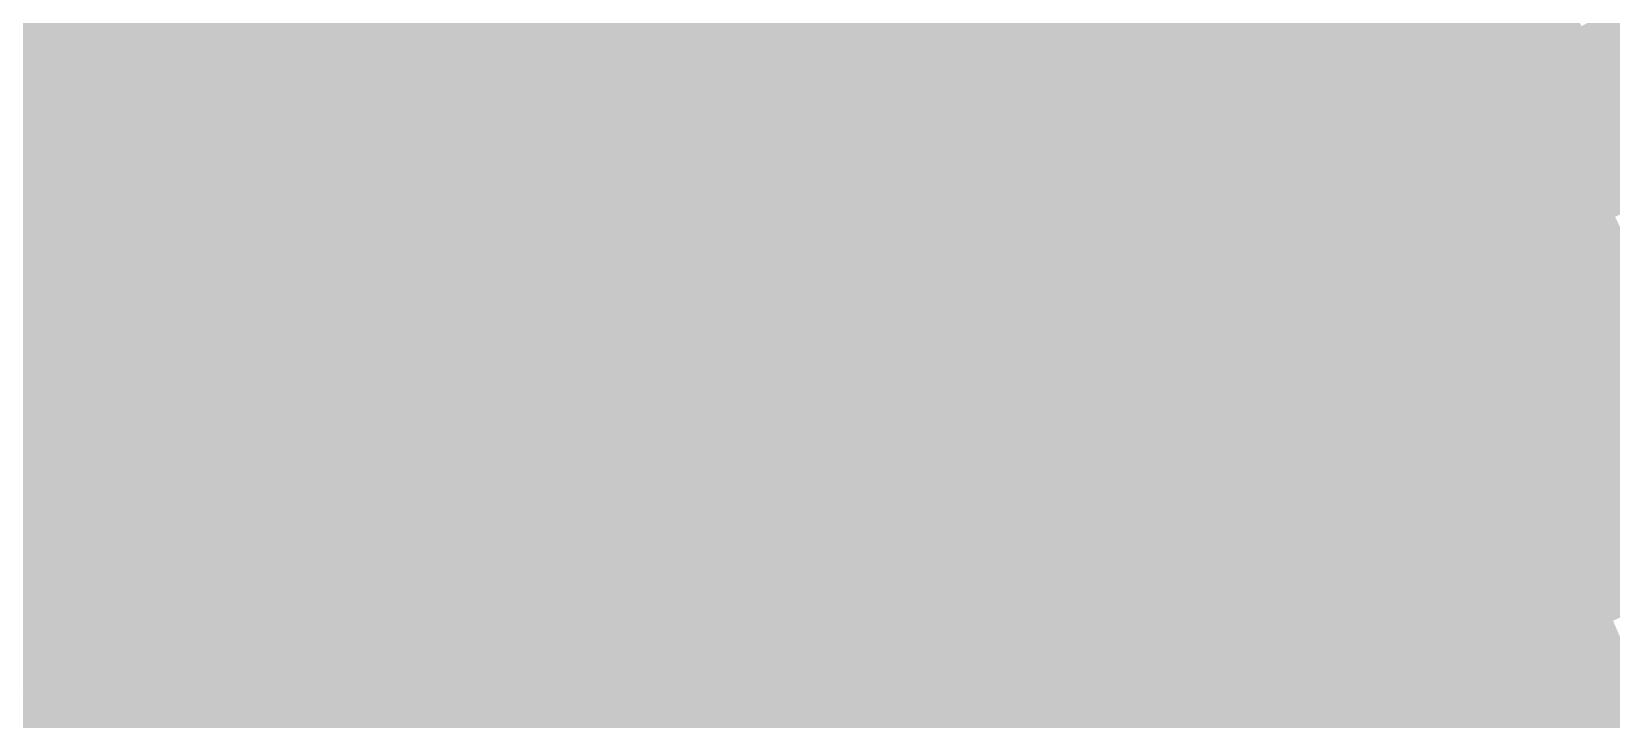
# Model space of a CAD drawing. Header units: inches. Extents: x -266 to 784, y -170 to 213.
# Drawn here: x 88.02 to 115.16, y 49.36 to 61.19 of the extents above; entities that cross this region are included whole.
import ezdxf

# ---------------------------------------------------------------- set-up
doc = ezdxf.new("R2010")
doc.units = ezdxf.units.IN
doc.header["$MEASUREMENT"] = 0

msp = doc.modelspace()

# ---------------------------------------------------------------- linework, layer by layer
at = {"color": 33, "true_color": 0xd9a46c}
msp.add_solid([(100.537574, 63.664717), (101.382428, 64.199714), (102.069705, 61.178227), (102.927433, 61.692329)], dxfattribs=at)
at = {"color": 33, "true_color": 0xc39161}
msp.add_solid([(106.358348, 63.74874), (107.216076, 64.262843), (107.890787, 61.119376), (108.760874, 61.612274)], dxfattribs=at)
at = {"color": 45, "true_color": 0xae7f56}
msp.add_solid([(112.241222, 63.583867), (113.111309, 64.076765), (113.767843, 60.810179), (114.649764, 61.281576)], dxfattribs=at)
at = {"color": 31, "true_color": 0xffc77f}
msp.add_solid([(89.934329, 63.338901), (90.751914, 63.914709), (91.461657, 61.112726), (92.293127, 61.668296)], dxfattribs=at)
at = {"color": 31, "true_color": 0xeeb776}
msp.add_solid([(94.787536, 63.335007), (95.619005, 63.890577), (96.313306, 60.989729), (97.15816, 61.524726)], dxfattribs=at)
at = {"color": 43, "true_color": 0xdda76e}
msp.add_solid([(99.692721, 63.129719), (100.537574, 63.664717), (101.211976, 60.664124), (102.069705, 61.178227)], dxfattribs=at)
at = {"color": 33, "true_color": 0xc89563}
msp.add_solid([(105.500619, 63.234638), (106.358348, 63.74874), (107.0207, 60.626478), (107.890787, 61.119376)], dxfattribs=at)
at = {"color": 45, "true_color": 0xb28359}
msp.add_solid([(111.371135, 63.090969), (112.241222, 63.583867), (112.885922, 60.338782), (113.767843, 60.810179)], dxfattribs=at)
at = {"color": 31, "true_color": 0xfec57a}
msp.add_solid([(89.116745, 62.763093), (89.934329, 63.338901), (90.630188, 60.557155), (91.461657, 61.112726)], dxfattribs=at)
at = {"color": 31, "true_color": 0xf2ba79}
msp.add_solid([(93.956066, 62.779436), (94.787536, 63.335007), (95.468453, 60.454731), (96.313306, 60.989729)], dxfattribs=at)
at = {"color": 43, "true_color": 0xe1aa70}
msp.add_solid([(98.847867, 62.594722), (99.692721, 63.129719), (100.354247, 60.150021), (101.211976, 60.664124)], dxfattribs=at)
at = {"color": 33, "true_color": 0xcc9865}
msp.add_solid([(104.64289, 62.720535), (105.500619, 63.234638), (106.150613, 60.133579), (107.0207, 60.626478)], dxfattribs=at)
at = {"color": 23, "true_color": 0xb6865b}
msp.add_solid([(110.501048, 62.59807), (111.371135, 63.090969), (112.004001, 59.867386), (112.885922, 60.338782)], dxfattribs=at)
at = {"color": 31, "true_color": 0xfec273}
msp.add_solid([(88.29916, 62.187285), (89.116745, 62.763093), (89.798718, 60.001585), (90.630188, 60.557155)], dxfattribs=at)
at = {"color": 31, "true_color": 0xf6bd7b}
msp.add_solid([(93.124597, 62.223866), (93.956066, 62.779436), (94.623599, 59.919733), (95.468453, 60.454731)], dxfattribs=at)
at = {"color": 33, "true_color": 0xd09b68}
msp.add_solid([(103.785162, 62.206432), (104.64289, 62.720535), (105.280526, 59.640681), (106.150613, 60.133579)], dxfattribs=at)
at = {"color": 43, "true_color": 0xe5ae72}
msp.add_solid([(98.003014, 62.059724), (98.847867, 62.594722), (99.496519, 59.635918), (100.354247, 60.150021)], dxfattribs=at)
at = {"color": 23, "true_color": 0xbb895d}
msp.add_solid([(109.630961, 62.105172), (110.501048, 62.59807), (111.122079, 59.395989), (112.004001, 59.867386)], dxfattribs=at)
at = {"color": 31, "true_color": 0xfec06d}
msp.add_solid([(87.481575, 61.611476), (88.29916, 62.187285), (88.967249, 59.446015), (89.798718, 60.001585)], dxfattribs=at)
at = {"color": 31, "true_color": 0xfbc17d}
msp.add_solid([(92.293127, 61.668296), (93.124597, 62.223866), (93.778746, 59.384736), (94.623599, 59.919733)], dxfattribs=at)
at = {"color": 33, "true_color": 0xd49e6a}
msp.add_solid([(102.927433, 61.692329), (103.785162, 62.206432), (104.410439, 59.147783), (105.280526, 59.640681)], dxfattribs=at)
at = {"color": 31, "true_color": 0xeab174}
msp.add_solid([(97.15816, 61.524726), (98.003014, 62.059724), (98.63879, 59.121816), (99.496519, 59.635918)], dxfattribs=at)
at = {"color": 23, "true_color": 0xbf8c5f}
msp.add_solid([(108.760874, 61.612274), (109.630961, 62.105172), (110.240158, 58.924592), (111.122079, 59.395989)], dxfattribs=at)
at = {"color": 31, "true_color": 0xffc47f}
msp.add_solid([(91.461657, 61.112726), (92.293127, 61.668296), (92.933892, 58.849738), (93.778746, 59.384736)], dxfattribs=at)
at = {"color": 33, "true_color": 0xd9a16c}
msp.add_solid([(102.069705, 61.178227), (102.927433, 61.692329), (103.540352, 58.654885), (104.410439, 59.147783)], dxfattribs=at)
at = {"color": 35, "true_color": 0xaa7a54}
msp.add_solid([(114.649764, 61.281576), (115.531686, 61.752973), (116.119159, 58.449473), (117.012383, 58.899084)], dxfattribs=at)
at = {"color": 31, "true_color": 0xfebd66}
msp.add_solid([(86.66399, 61.035668), (87.481575, 61.611476), (88.135779, 58.890445), (88.967249, 59.446015)], dxfattribs=at)
at = {"color": 31, "true_color": 0xeeb476}
msp.add_solid([(96.313306, 60.989729), (97.15816, 61.524726), (97.781062, 58.607713), (98.63879, 59.121816)], dxfattribs=at)
at = {"color": 33, "true_color": 0xc38f61}
msp.add_solid([(107.890787, 61.119376), (108.760874, 61.612274), (109.358237, 58.453195), (110.240158, 58.924592)], dxfattribs=at)
at = {"color": 31, "true_color": 0xfec27a}
msp.add_solid([(90.630188, 60.557155), (91.461657, 61.112726), (92.089039, 58.314741), (92.933892, 58.849738)], dxfattribs=at)
at = {"color": 33, "true_color": 0xdda56e}
msp.add_solid([(101.211976, 60.664124), (102.069705, 61.178227), (102.670265, 58.161987), (103.540352, 58.654885)], dxfattribs=at)
at = {"color": 33, "true_color": 0xc89263}
msp.add_solid([(107.0207, 60.626478), (107.890787, 61.119376), (108.476316, 57.981799), (109.358237, 58.453195)], dxfattribs=at)
at = {"color": 45, "true_color": 0xae7d56}
msp.add_solid([(113.767843, 60.810179), (114.649764, 61.281576), (115.225935, 57.999862), (116.119159, 58.449473)], dxfattribs=at)
at = {"color": 31, "true_color": 0xfeba60}
msp.add_solid([(85.846405, 60.45986), (86.66399, 61.035668), (87.304309, 58.334874), (88.135779, 58.890445)], dxfattribs=at)
at = {"color": 31, "true_color": 0xf2b779}
msp.add_solid([(95.468453, 60.454731), (96.313306, 60.989729), (96.923333, 58.09361), (97.781062, 58.607713)], dxfattribs=at)
at = {"color": 45, "true_color": 0xb28059}
msp.add_solid([(112.885922, 60.338782), (113.767843, 60.810179), (114.332711, 57.55025), (115.225935, 57.999862)], dxfattribs=at)
at = {"color": 31, "true_color": 0xfebf73}
msp.add_solid([(89.798718, 60.001585), (90.630188, 60.557155), (91.244185, 57.779743), (92.089039, 58.314741)], dxfattribs=at)
at = {"color": 43, "true_color": 0xe1a870}
msp.add_solid([(100.354247, 60.150021), (101.211976, 60.664124), (101.800178, 57.669088), (102.670265, 58.161987)], dxfattribs=at)
at = {"color": 33, "true_color": 0xcc9565}
msp.add_solid([(106.150613, 60.133579), (107.0207, 60.626478), (107.594394, 57.510402), (108.476316, 57.981799)], dxfattribs=at)
at = {"color": 31, "true_color": 0xf6bb7b}
msp.add_solid([(94.623599, 59.919733), (95.468453, 60.454731), (96.065604, 57.579507), (96.923333, 58.09361)], dxfattribs=at)
at = {"color": 23, "true_color": 0xb6845b}
msp.add_solid([(112.004001, 59.867386), (112.885922, 60.338782), (113.439486, 57.100639), (114.332711, 57.55025)], dxfattribs=at)
at = {"color": 31, "true_color": 0xfebc6d}
msp.add_solid([(88.967249, 59.446015), (89.798718, 60.001585), (90.399331, 57.244745), (91.244185, 57.779743)], dxfattribs=at)
at = {"color": 43, "true_color": 0xe5ab72}
msp.add_solid([(99.496519, 59.635918), (100.354247, 60.150021), (100.930091, 57.17619), (101.800178, 57.669088)], dxfattribs=at)
at = {"color": 33, "true_color": 0xd09968}
msp.add_solid([(105.280526, 59.640681), (106.150613, 60.133579), (106.712473, 57.039005), (107.594394, 57.510402)], dxfattribs=at)
at = {"color": 31, "true_color": 0xfbbe7d}
msp.add_solid([(93.778746, 59.384736), (94.623599, 59.919733), (95.207876, 57.065405), (96.065604, 57.579507)], dxfattribs=at)
at = {"color": 23, "true_color": 0xbb875d}
msp.add_solid([(111.122079, 59.395989), (112.004001, 59.867386), (112.546262, 56.651028), (113.439486, 57.100639)], dxfattribs=at)
at = {"color": 31, "true_color": 0xfeb966}
msp.add_solid([(88.135779, 58.890445), (88.967249, 59.446015), (89.554478, 56.709748), (90.399331, 57.244745)], dxfattribs=at)
at = {"color": 21, "true_color": 0xeaae74}
msp.add_solid([(98.63879, 59.121816), (99.496519, 59.635918), (100.060004, 56.683292), (100.930091, 57.17619)], dxfattribs=at)
at = {"color": 33, "true_color": 0xd49c6a}
msp.add_solid([(104.410439, 59.147783), (105.280526, 59.640681), (105.830552, 56.567608), (106.712473, 57.039005)], dxfattribs=at)
at = {"color": 31, "true_color": 0xffc17f}
msp.add_solid([(92.933892, 58.849738), (93.778746, 59.384736), (94.350147, 56.551302), (95.207876, 57.065405)], dxfattribs=at)
at = {"color": 23, "true_color": 0xbf8a5f}
msp.add_solid([(110.240158, 58.924592), (111.122079, 59.395989), (111.653038, 56.201416), (112.546262, 56.651028)], dxfattribs=at)
at = {"color": 31, "true_color": 0xeeb176}
msp.add_solid([(97.781062, 58.607713), (98.63879, 59.121816), (99.189917, 56.190394), (100.060004, 56.683292)], dxfattribs=at)
at = {"color": 33, "true_color": 0xd99f6c}
msp.add_solid([(103.540352, 58.654885), (104.410439, 59.147783), (104.94863, 56.096212), (105.830552, 56.567608)], dxfattribs=at)
at = {"color": 33, "true_color": 0xc38d61}
msp.add_solid([(109.358237, 58.453195), (110.240158, 58.924592), (110.759813, 55.751805), (111.653038, 56.201416)], dxfattribs=at)
at = {"color": 31, "true_color": 0xfeb660}
msp.add_solid([(87.304309, 58.334874), (88.135779, 58.890445), (88.709624, 56.17475), (89.554478, 56.709748)], dxfattribs=at)
at = {"color": 31, "true_color": 0xfebf7a}
msp.add_solid([(92.089039, 58.314741), (92.933892, 58.849738), (93.492418, 56.037199), (94.350147, 56.551302)], dxfattribs=at)
at = {"color": 33, "true_color": 0xdda26e}
msp.add_solid([(102.670265, 58.161987), (103.540352, 58.654885), (104.066709, 55.624815), (104.94863, 56.096212)], dxfattribs=at)
at = {"color": 31, "true_color": 0xf2b479}
msp.add_solid([(96.923333, 58.09361), (97.781062, 58.607713), (98.31983, 55.697496), (99.189917, 56.190394)], dxfattribs=at)
at = {"color": 33, "true_color": 0xc89063}
msp.add_solid([(108.476316, 57.981799), (109.358237, 58.453195), (109.866589, 55.302194), (110.759813, 55.751805)], dxfattribs=at)
at = {"color": 31, "true_color": 0xfeb35a}
msp.add_solid([(86.47284, 57.779304), (87.304309, 58.334874), (87.864771, 55.639752), (88.709624, 56.17475)], dxfattribs=at)
at = {"color": 31, "true_color": 0xfebc73}
msp.add_solid([(91.244185, 57.779743), (92.089039, 58.314741), (92.63469, 55.523096), (93.492418, 56.037199)], dxfattribs=at)
at = {"color": 31, "true_color": 0xf6b87b}
msp.add_solid([(96.065604, 57.579507), (96.923333, 58.09361), (97.449743, 55.204598), (98.31983, 55.697496)], dxfattribs=at)
at = {"color": 33, "true_color": 0xe1a570}
msp.add_solid([(101.800178, 57.669088), (102.670265, 58.161987), (103.184788, 55.153418), (104.066709, 55.624815)], dxfattribs=at)
at = {"color": 33, "true_color": 0xcc9365}
msp.add_solid([(107.594394, 57.510402), (108.476316, 57.981799), (108.973365, 54.852582), (109.866589, 55.302194)], dxfattribs=at)
at = {"color": 45, "true_color": 0xb27e59}
msp.add_solid([(114.332711, 57.55025), (115.225935, 57.999862), (115.71063, 54.727052), (116.614619, 55.154607)], dxfattribs=at)
at = {"color": 31, "true_color": 0xfeb96d}
msp.add_solid([(90.399331, 57.244745), (91.244185, 57.779743), (91.776961, 55.008994), (92.63469, 55.523096)], dxfattribs=at)
at = {"color": 31, "true_color": 0xfbbb7d}
msp.add_solid([(95.207876, 57.065405), (96.065604, 57.579507), (96.579656, 54.711699), (97.449743, 55.204598)], dxfattribs=at)
at = {"color": 43, "true_color": 0xe5a872}
msp.add_solid([(100.930091, 57.17619), (101.800178, 57.669088), (102.302867, 54.682021), (103.184788, 55.153418)], dxfattribs=at)
at = {"color": 23, "true_color": 0xb6815b}
msp.add_solid([(113.439486, 57.100639), (114.332711, 57.55025), (114.80664, 54.299497), (115.71063, 54.727052)], dxfattribs=at)
at = {"color": 33, "true_color": 0xd09668}
msp.add_solid([(106.712473, 57.039005), (107.594394, 57.510402), (108.08014, 54.402971), (108.973365, 54.852582)], dxfattribs=at)
at = {"color": 31, "true_color": 0xfeb666}
msp.add_solid([(89.554478, 56.709748), (90.399331, 57.244745), (90.919233, 54.494891), (91.776961, 55.008994)], dxfattribs=at)
at = {"color": 31, "true_color": 0xffbe7f}
msp.add_solid([(94.350147, 56.551302), (95.207876, 57.065405), (95.709569, 54.218801), (96.579656, 54.711699)], dxfattribs=at)
at = {"color": 21, "true_color": 0xeaab74}
msp.add_solid([(100.060004, 56.683292), (100.930091, 57.17619), (101.420945, 54.210625), (102.302867, 54.682021)], dxfattribs=at)
at = {"color": 33, "true_color": 0xd4996a}
msp.add_solid([(105.830552, 56.567608), (106.712473, 57.039005), (107.186916, 53.95336), (108.08014, 54.402971)], dxfattribs=at)
at = {"color": 23, "true_color": 0xbb845d}
msp.add_solid([(112.546262, 56.651028), (113.439486, 57.100639), (113.902651, 53.871942), (114.80664, 54.299497)], dxfattribs=at)
at = {"color": 31, "true_color": 0xfeb260}
msp.add_solid([(88.709624, 56.17475), (89.554478, 56.709748), (90.061504, 53.980788), (90.919233, 54.494891)], dxfattribs=at)
at = {"color": 31, "true_color": 0xfebc7a}
msp.add_solid([(93.492418, 56.037199), (94.350147, 56.551302), (94.839482, 53.725903), (95.709569, 54.218801)], dxfattribs=at)
at = {"color": 21, "true_color": 0xeeae76}
msp.add_solid([(99.189917, 56.190394), (100.060004, 56.683292), (100.539024, 53.739228), (101.420945, 54.210625)], dxfattribs=at)
at = {"color": 33, "true_color": 0xd99c6c}
msp.add_solid([(104.94863, 56.096212), (105.830552, 56.567608), (106.293692, 53.503748), (107.186916, 53.95336)], dxfattribs=at)
at = {"color": 23, "true_color": 0xbf885f}
msp.add_solid([(111.653038, 56.201416), (112.546262, 56.651028), (112.998662, 53.444387), (113.902651, 53.871942)], dxfattribs=at)
at = {"color": 31, "true_color": 0xf2b279}
msp.add_solid([(98.31983, 55.697496), (99.189917, 56.190394), (99.657103, 53.267831), (100.539024, 53.739228)], dxfattribs=at)
at = {"color": 23, "true_color": 0xc38b61}
msp.add_solid([(110.759813, 55.751805), (111.653038, 56.201416), (112.094672, 53.016832), (112.998662, 53.444387)], dxfattribs=at)
at = {"color": 21, "true_color": 0xfeaf5a}
msp.add_solid([(87.864771, 55.639752), (88.709624, 56.17475), (89.203775, 53.466685), (90.061504, 53.980788)], dxfattribs=at)
at = {"color": 31, "true_color": 0xfeb973}
msp.add_solid([(92.63469, 55.523096), (93.492418, 56.037199), (93.969395, 53.233005), (94.839482, 53.725903)], dxfattribs=at)
at = {"color": 33, "true_color": 0xdd9f6e}
msp.add_solid([(104.066709, 55.624815), (104.94863, 56.096212), (105.400468, 53.054137), (106.293692, 53.503748)], dxfattribs=at)
at = {"color": 31, "true_color": 0xf6b57b}
msp.add_solid([(97.449743, 55.204598), (98.31983, 55.697496), (98.775182, 52.796435), (99.657103, 53.267831)], dxfattribs=at)
at = {"color": 33, "true_color": 0xc88e63}
msp.add_solid([(109.866589, 55.302194), (110.759813, 55.751805), (111.190683, 52.589276), (112.094672, 53.016832)], dxfattribs=at)
at = {"color": 21, "true_color": 0xfeac53}
msp.add_solid([(87.019917, 55.104755), (87.864771, 55.639752), (88.346047, 52.952583), (89.203775, 53.466685)], dxfattribs=at)
at = {"color": 31, "true_color": 0xfeb56d}
msp.add_solid([(91.776961, 55.008994), (92.63469, 55.523096), (93.099308, 52.740107), (93.969395, 53.233005)], dxfattribs=at)
at = {"color": 33, "true_color": 0xe1a270}
msp.add_solid([(103.184788, 55.153418), (104.066709, 55.624815), (104.507243, 52.604526), (105.400468, 53.054137)], dxfattribs=at)
at = {"color": 21, "true_color": 0xfea94d}
msp.add_solid([(86.175064, 54.569757), (87.019917, 55.104755), (87.488318, 52.43848), (88.346047, 52.952583)], dxfattribs=at)
at = {"color": 31, "true_color": 0xfbb87d}
msp.add_solid([(96.579656, 54.711699), (97.449743, 55.204598), (97.89326, 52.325038), (98.775182, 52.796435)], dxfattribs=at)
at = {"color": 21, "true_color": 0xe5a572}
msp.add_solid([(102.302867, 54.682021), (103.184788, 55.153418), (103.614019, 52.154914), (104.507243, 52.604526)], dxfattribs=at)
at = {"color": 33, "true_color": 0xcc9165}
msp.add_solid([(108.973365, 54.852582), (109.866589, 55.302194), (110.286694, 52.161721), (111.190683, 52.589276)], dxfattribs=at)
at = {"color": 31, "true_color": 0xfeb266}
msp.add_solid([(90.919233, 54.494891), (91.776961, 55.008994), (92.229221, 52.247208), (93.099308, 52.740107)], dxfattribs=at)
at = {"color": 33, "true_color": 0xd09468}
msp.add_solid([(108.08014, 54.402971), (108.973365, 54.852582), (109.382704, 51.734166), (110.286694, 52.161721)], dxfattribs=at)
at = {"color": 31, "true_color": 0xffbb7f}
msp.add_solid([(95.709569, 54.218801), (96.579656, 54.711699), (97.011339, 51.853641), (97.89326, 52.325038)], dxfattribs=at)
at = {"color": 21, "true_color": 0xeaa974}
msp.add_solid([(101.420945, 54.210625), (102.302867, 54.682021), (102.720795, 51.705303), (103.614019, 52.154914)], dxfattribs=at)
at = {"color": 23, "true_color": 0xb67f5b}
msp.add_solid([(114.80664, 54.299497), (115.71063, 54.727052), (116.104639, 51.465647), (117.018849, 51.870888)], dxfattribs=at)
at = {"color": 21, "true_color": 0xfeaf60}
msp.add_solid([(90.061504, 53.980788), (90.919233, 54.494891), (91.359134, 51.75431), (92.229221, 52.247208)], dxfattribs=at)
at = {"color": 33, "true_color": 0xd4976a}
msp.add_solid([(107.186916, 53.95336), (108.08014, 54.402971), (108.478715, 51.306611), (109.382704, 51.734166)], dxfattribs=at)
at = {"color": 23, "true_color": 0xbb825d}
msp.add_solid([(113.902651, 53.871942), (114.80664, 54.299497), (115.190429, 51.060406), (116.104639, 51.465647)], dxfattribs=at)
at = {"color": 31, "true_color": 0xfeb97a}
msp.add_solid([(94.839482, 53.725903), (95.709569, 54.218801), (96.129418, 51.382244), (97.011339, 51.853641)], dxfattribs=at)
at = {"color": 21, "true_color": 0xeeac76}
msp.add_solid([(100.539024, 53.739228), (101.420945, 54.210625), (101.82757, 51.255692), (102.720795, 51.705303)], dxfattribs=at)
at = {"color": 21, "true_color": 0xfeac5a}
msp.add_solid([(89.203775, 53.466685), (90.061504, 53.980788), (90.489047, 51.261412), (91.359134, 51.75431)], dxfattribs=at)
at = {"color": 33, "true_color": 0xd99a6c}
msp.add_solid([(106.293692, 53.503748), (107.186916, 53.95336), (107.574726, 50.879056), (108.478715, 51.306611)], dxfattribs=at)
at = {"color": 23, "true_color": 0xbf855f}
msp.add_solid([(112.998662, 53.444387), (113.902651, 53.871942), (114.276219, 50.655164), (115.190429, 51.060406)], dxfattribs=at)
at = {"color": 31, "true_color": 0xfeb573}
msp.add_solid([(93.969395, 53.233005), (94.839482, 53.725903), (95.247497, 50.910848), (96.129418, 51.382244)], dxfattribs=at)
at = {"color": 21, "true_color": 0xf2af79}
msp.add_solid([(99.657103, 53.267831), (100.539024, 53.739228), (100.934346, 50.80608), (101.82757, 51.255692)], dxfattribs=at)
at = {"color": 33, "true_color": 0xdd9d6e}
msp.add_solid([(105.400468, 53.054137), (106.293692, 53.503748), (106.670737, 50.451501), (107.574726, 50.879056)], dxfattribs=at)
at = {"color": 21, "true_color": 0xfea853}
msp.add_solid([(88.346047, 52.952583), (89.203775, 53.466685), (89.61896, 50.768514), (90.489047, 51.261412)], dxfattribs=at)
at = {"color": 31, "true_color": 0xfeb26d}
msp.add_solid([(93.099308, 52.740107), (93.969395, 53.233005), (94.365575, 50.439451), (95.247497, 50.910848)], dxfattribs=at)
at = {"color": 31, "true_color": 0xf6b27b}
msp.add_solid([(98.775182, 52.796435), (99.657103, 53.267831), (100.041122, 50.356469), (100.934346, 50.80608)], dxfattribs=at)
at = {"color": 23, "true_color": 0xc38861}
msp.add_solid([(112.094672, 53.016832), (112.998662, 53.444387), (113.36201, 50.249923), (114.276219, 50.655164)], dxfattribs=at)
at = {"color": 21, "true_color": 0xfea54d}
msp.add_solid([(87.488318, 52.43848), (88.346047, 52.952583), (88.748873, 50.275616), (89.61896, 50.768514)], dxfattribs=at)
at = {"color": 33, "true_color": 0xe1a070}
msp.add_solid([(104.507243, 52.604526), (105.400468, 53.054137), (105.766747, 50.023946), (106.670737, 50.451501)], dxfattribs=at)
at = {"color": 23, "true_color": 0xc88b63}
msp.add_solid([(111.190683, 52.589276), (112.094672, 53.016832), (112.4478, 49.844682), (113.36201, 50.249923)], dxfattribs=at)
at = {"color": 21, "true_color": 0xfeae66}
msp.add_solid([(92.229221, 52.247208), (93.099308, 52.740107), (93.483654, 49.968054), (94.365575, 50.439451)], dxfattribs=at)
at = {"color": 31, "true_color": 0xfbb57d}
msp.add_solid([(97.89326, 52.325038), (98.775182, 52.796435), (99.147897, 49.906858), (100.041122, 50.356469)], dxfattribs=at)
at = {"color": 21, "true_color": 0xfea246}
msp.add_solid([(86.63059, 51.924377), (87.488318, 52.43848), (87.878786, 49.782717), (88.748873, 50.275616)], dxfattribs=at)
at = {"color": 21, "true_color": 0xe5a372}
msp.add_solid([(103.614019, 52.154914), (104.507243, 52.604526), (104.862758, 49.596391), (105.766747, 50.023946)], dxfattribs=at)
at = {"color": 33, "true_color": 0xcc8e65}
msp.add_solid([(110.286694, 52.161721), (111.190683, 52.589276), (111.53359, 49.43944), (112.4478, 49.844682)], dxfattribs=at)
at = {"color": 21, "true_color": 0xfeab60}
msp.add_solid([(91.359134, 51.75431), (92.229221, 52.247208), (92.601733, 49.496657), (93.483654, 49.968054)], dxfattribs=at)
at = {"color": 31, "true_color": 0xffb87f}
msp.add_solid([(97.011339, 51.853641), (97.89326, 52.325038), (98.254673, 49.457246), (99.147897, 49.906858)], dxfattribs=at)
at = {"color": 21, "true_color": 0xeaa674}
msp.add_solid([(102.720795, 51.705303), (103.614019, 52.154914), (103.958769, 49.168836), (104.862758, 49.596391)], dxfattribs=at)
at = {"color": 33, "true_color": 0xd09168}
msp.add_solid([(109.382704, 51.734166), (110.286694, 52.161721), (110.61938, 49.034199), (111.53359, 49.43944)], dxfattribs=at)
at = {"color": 31, "true_color": 0xfeb57a}
msp.add_solid([(96.129418, 51.382244), (97.011339, 51.853641), (97.361449, 49.007635), (98.254673, 49.457246)], dxfattribs=at)
at = {"color": 21, "true_color": 0xfea85a}
msp.add_solid([(90.489047, 51.261412), (91.359134, 51.75431), (91.719811, 49.025261), (92.601733, 49.496657)], dxfattribs=at)
at = {"color": 21, "true_color": 0xeea976}
msp.add_solid([(101.82757, 51.255692), (102.720795, 51.705303), (103.054779, 48.741281), (103.958769, 49.168836)], dxfattribs=at)
at = {"color": 33, "true_color": 0xd4946a}
msp.add_solid([(108.478715, 51.306611), (109.382704, 51.734166), (109.705171, 48.628958), (110.61938, 49.034199)], dxfattribs=at)
at = {"color": 31, "true_color": 0xfeb273}
msp.add_solid([(95.247497, 50.910848), (96.129418, 51.382244), (96.468225, 48.558024), (97.361449, 49.007635)], dxfattribs=at)
at = {"color": 33, "true_color": 0xd9976c}
msp.add_solid([(107.574726, 50.879056), (108.478715, 51.306611), (108.790961, 48.223716), (109.705171, 48.628958)], dxfattribs=at)
at = {"color": 21, "true_color": 0xfea453}
msp.add_solid([(89.61896, 50.768514), (90.489047, 51.261412), (90.83789, 48.553864), (91.719811, 49.025261)], dxfattribs=at)
at = {"color": 21, "true_color": 0xf2ac79}
msp.add_solid([(100.934346, 50.80608), (101.82757, 51.255692), (102.15079, 48.313726), (103.054779, 48.741281)], dxfattribs=at)
at = {"color": 23, "true_color": 0xbf835f}
msp.add_solid([(114.276219, 50.655164), (115.190429, 51.060406), (115.484942, 47.835429), (116.408821, 48.218112)], dxfattribs=at)
at = {"color": 21, "true_color": 0xfea14d}
msp.add_solid([(88.748873, 50.275616), (89.61896, 50.768514), (89.955969, 48.082467), (90.83789, 48.553864)], dxfattribs=at)
at = {"color": 21, "true_color": 0xfeae6d}
msp.add_solid([(94.365575, 50.439451), (95.247497, 50.910848), (95.575, 48.108412), (96.468225, 48.558024)], dxfattribs=at)
at = {"color": 21, "true_color": 0xf6af7b}
msp.add_solid([(100.041122, 50.356469), (100.934346, 50.80608), (101.246801, 47.88617), (102.15079, 48.313726)], dxfattribs=at)
at = {"color": 33, "true_color": 0xdd9a6e}
msp.add_solid([(106.670737, 50.451501), (107.574726, 50.879056), (107.876751, 47.818475), (108.790961, 48.223716)], dxfattribs=at)
at = {"color": 23, "true_color": 0xc38661}
msp.add_solid([(113.36201, 50.249923), (114.276219, 50.655164), (114.561062, 47.452746), (115.484942, 47.835429)], dxfattribs=at)
at = {"color": 21, "true_color": 0xfe9d46}
msp.add_solid([(87.878786, 49.782717), (88.748873, 50.275616), (89.074048, 47.61107), (89.955969, 48.082467)], dxfattribs=at)
at = {"color": 21, "true_color": 0xfeab66}
msp.add_solid([(93.483654, 49.968054), (94.365575, 50.439451), (94.681776, 47.658801), (95.575, 48.108412)], dxfattribs=at)
at = {"color": 31, "true_color": 0xfbb27d}
msp.add_solid([(99.147897, 49.906858), (100.041122, 50.356469), (100.342812, 47.458615), (101.246801, 47.88617)], dxfattribs=at)
at = {"color": 33, "true_color": 0xe19d70}
msp.add_solid([(105.766747, 50.023946), (106.670737, 50.451501), (106.962541, 47.413234), (107.876751, 47.818475)], dxfattribs=at)
at = {"color": 23, "true_color": 0xc88963}
msp.add_solid([(112.4478, 49.844682), (113.36201, 50.249923), (113.637182, 47.070062), (114.561062, 47.452746)], dxfattribs=at)
at = {"color": 21, "true_color": 0xfea760}
msp.add_solid([(92.601733, 49.496657), (93.483654, 49.968054), (93.788552, 47.20919), (94.681776, 47.658801)], dxfattribs=at)
at = {"color": 33, "true_color": 0xe5a072}
msp.add_solid([(104.862758, 49.596391), (105.766747, 50.023946), (106.048332, 47.007992), (106.962541, 47.413234)], dxfattribs=at)
at = {"color": 33, "true_color": 0xfe9a40}
msp.add_solid([(87.008699, 49.289819), (87.878786, 49.782717), (88.192126, 47.139674), (89.074048, 47.61107)], dxfattribs=at)
at = {"color": 31, "true_color": 0xffb57f}
msp.add_solid([(98.254673, 49.457246), (99.147897, 49.906858), (99.438822, 47.03106), (100.342812, 47.458615)], dxfattribs=at)
at = {"color": 23, "true_color": 0xcc8c65}
msp.add_solid([(111.53359, 49.43944), (112.4478, 49.844682), (112.713303, 46.687379), (113.637182, 47.070062)], dxfattribs=at)
at = {"color": 21, "true_color": 0xfea45a}
msp.add_solid([(91.719811, 49.025261), (92.601733, 49.496657), (92.895327, 46.759578), (93.788552, 47.20919)], dxfattribs=at)
at = {"color": 31, "true_color": 0xfeb27a}
msp.add_solid([(97.361449, 49.007635), (98.254673, 49.457246), (98.534833, 46.603505), (99.438822, 47.03106)], dxfattribs=at)
at = {"color": 21, "true_color": 0xeaa374}
msp.add_solid([(103.958769, 49.168836), (104.862758, 49.596391), (105.134122, 46.602751), (106.048332, 47.007992)], dxfattribs=at)
at = {"color": 33, "true_color": 0xd08f68}
msp.add_solid([(110.61938, 49.034199), (111.53359, 49.43944), (111.789423, 46.304695), (112.713303, 46.687379)], dxfattribs=at)

doc.saveas('drawing.dxf')
